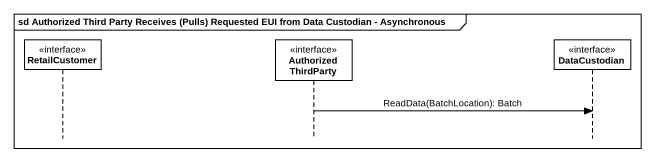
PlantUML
@startuml
mainframe sd Authorized Third Party Receives (Pulls) Requested EUI from Data Custodian - Asynchronous
hide footbox
participant RetailCustomer <<interface>>
participant "Authorized ThirdParty" as Authorized_ThirdParty <<interface>>
participant DataCustodian <<interface>>

Authorized_ThirdParty -> DataCustodian : ReadData(BatchLocation): Batch
@enduml
